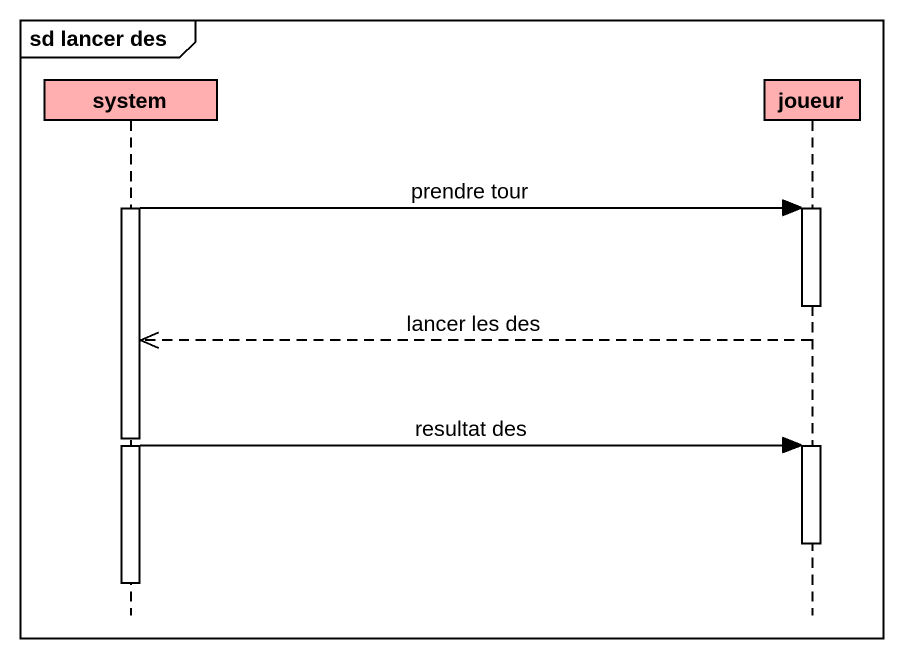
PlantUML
@startuml
mainframe sd lancer des
hide footbox
participant system #FFAFAF
participant joueur #FFAFAF

activate system
system -> joueur : prendre tour
activate joueur
deactivate joueur
joueur -->> system : lancer les des
system -> joueur : resultat des
activate joueur
deactivate joueur
deactivate system
@enduml
